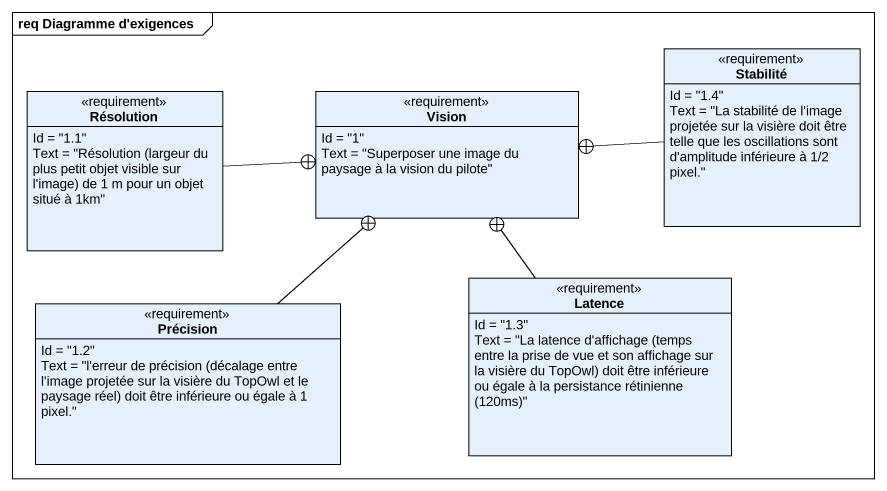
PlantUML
@startuml
mainframe req Diagramme d'exigences
hide circle
hide empty members
class Stabilité <<requirement>> {
  Id = "1.4"
  Text = "La stabilité de l'image projetée sur la visière doit être telle que les oscillations sont d'amplitude inférieure à 1/2 pixel."
}
class Résolution <<requirement>> {
  Id = "1.1"
  {field} Text = "Résolution (largeur du plus petit objet visible sur l'image) de 1 m pour un objet situé à 1km"
}
class Vision <<requirement>> {
  Id = "1"
  Text = "Superposer une image du paysage à la vision du pilote"
}
class Précision <<requirement>> {
  Id = "1.2"
  {field} Text = "l'erreur de précision (décalage entre l'image projetée sur la visière du TopOwl et le paysage réel) doit être inférieure ou égale à 1 pixel."
}
class Latence <<requirement>> {
  Id = "1.3"
  {field} Text = "La latence d'affichage (temps entre la prise de vue et son affichage sur la visière du TopOwl) doit être inférieure ou égale à la persistance rétinienne (120ms)"
}
Stabilité -left-+ Vision
Résolution -right-+ Vision
Précision -up-+ Vision
Latence -up-+ Vision
@enduml
